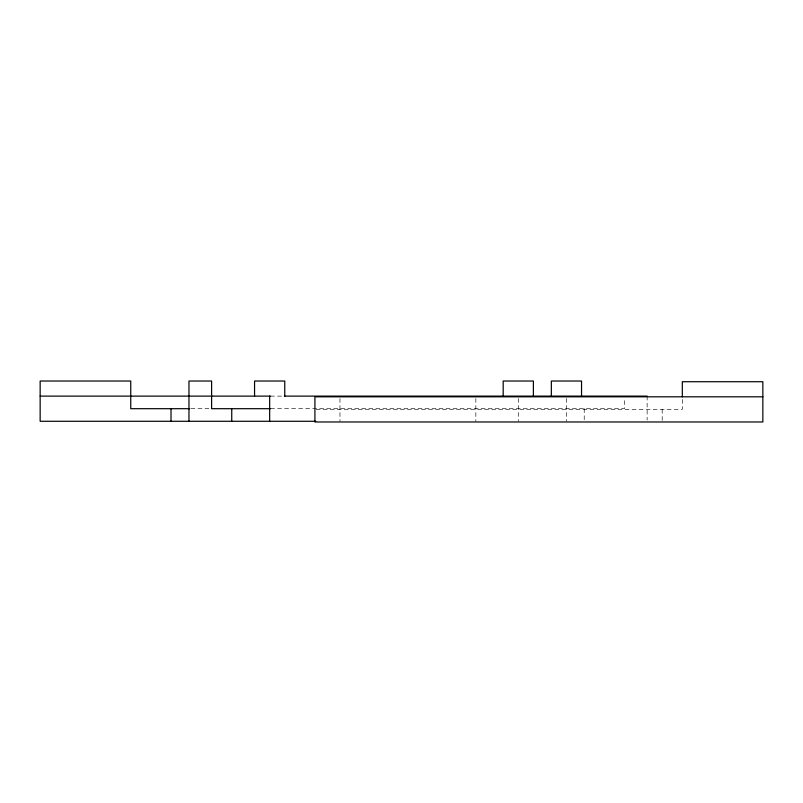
<?xml version="1.0" encoding="UTF-8"?>
<svg xmlns="http://www.w3.org/2000/svg" width="803" height="803" viewBox="0 0 803 803"><rect width="100%" height="100%" fill="white"/><g stroke="black" fill="none" stroke-linecap="round" stroke-linejoin="round"><path stroke-width="0.6" stroke-dasharray="4.01 3.01" d="M270.531 396.12L283.66 396.12M190.943 408.697L209.874 408.697M270.541 408.697L624.483 408.697L624.483 398.408M316.171 409.4L682.319 409.4L682.319 397.957M662.194 409.4L662.194 420.832M647.138 396.12L647.138 420.089M584.223 408.697L584.223 420.14M566.436 398.408L566.436 421.284M518.286 398.408L518.286 421.284M475.848 398.519L475.848 421.284M339.96 398.519L339.96 421.284"/><path stroke-width="1.2" d="M40.15 396.12L270.531 396.12M284.322 396.12L647.138 396.12M762.85 396.812L314.917 396.812L314.917 421.976L762.85 421.976L762.85 381.716L682.319 381.716L682.319 396.812M189.689 408.697L130.748 408.697L130.748 381.024L40.15 381.024L40.15 421.284L315.73 421.284M270.601 408.697L211.611 408.697L211.611 381.024L188.966 381.024L188.966 421.284M581.543 396.12L581.543 381.024L551.34 381.024L551.34 396.12M533.383 396.12L533.383 381.024L503.18 381.024L503.18 396.12M284.754 396.12L284.754 381.024L254.561 381.024L254.561 396.12M269.657 396.12L269.657 421.284M231.746 408.697L231.746 421.284M171.009 408.697L171.009 421.284"/></g></svg>
